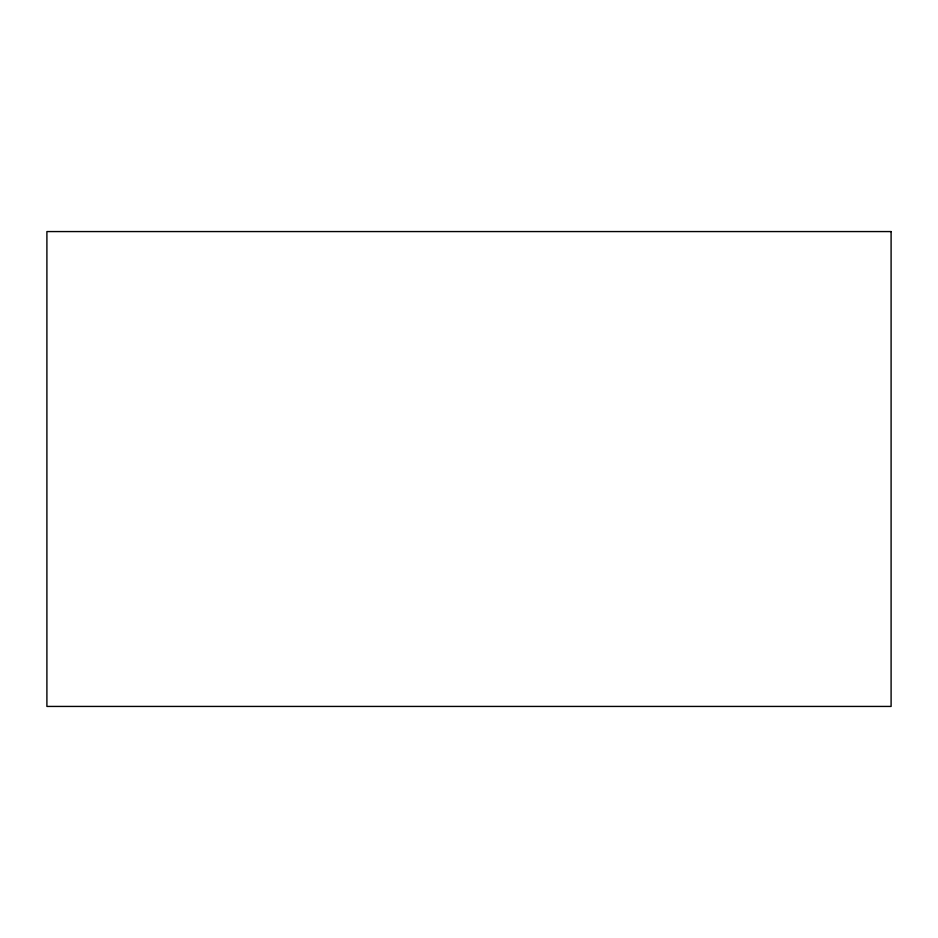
<?xml version="1.0" encoding="UTF-8"?>
<svg xmlns="http://www.w3.org/2000/svg" width="938" height="938" viewBox="0 0 938 938"><rect width="100%" height="100%" fill="white"/><g stroke="black" fill="none" stroke-linecap="round" stroke-linejoin="round"><path stroke-width="1.41" d="M891.1 231.569L46.9 231.569L46.9 706.431L891.1 706.431L891.1 231.569"/></g></svg>
